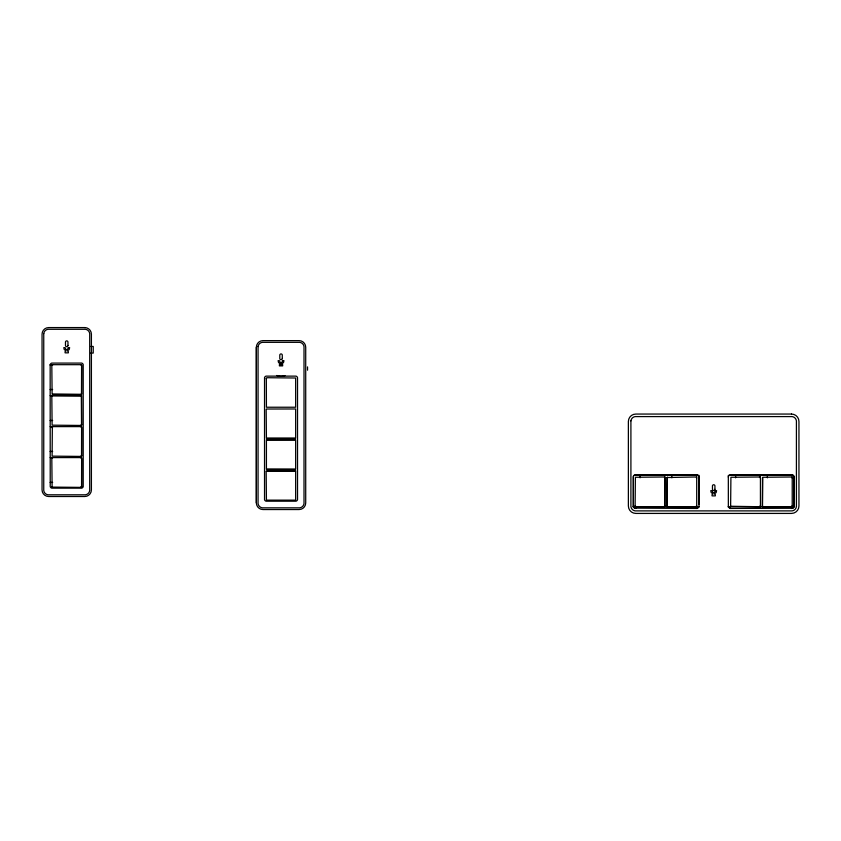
<?xml version="1.0" encoding="UTF-8"?>
<svg xmlns="http://www.w3.org/2000/svg" width="841" height="841" viewBox="0 0 841 841"><rect width="100%" height="100%" fill="white"/><g stroke="black" fill="none" stroke-linecap="round" stroke-linejoin="round"><path stroke-width="1.26" d="M256.358 502.918L256.358 347.249A6.623 6.623 0 0 1 262.981 340.626L299.091 340.626A6.623 6.623 0 0 1 305.714 347.249L305.714 502.918A6.623 6.623 0 0 1 299.091 509.541L262.981 509.541A6.623 6.623 0 0 1 256.358 502.918L256.358 347.249M698.997 504.306L698.997 475.333M730.009 508.448L792.453 508.258L793.978 506.45L793.978 476.679M50.166 365.12L50.229 364.616A2.155 2.155 0 0 1 51.764 363.091L81.693 363.091A2.155 2.155 0 0 1 83.217 364.616L83.217 486.624A2.155 2.155 0 0 1 81.693 488.158L51.764 488.158A2.155 2.155 0 0 1 50.229 486.624L50.166 364.679L81.63 364.679L81.63 394.492L52.11 394.198L51.816 365.667L52.815 364.679M51.89 427.617L52.815 426.618M52.815 457.588L51.816 458.576L52.11 487.107L81.63 487.391L81.63 457.588L50.166 457.588M81.535 424.705L81.335 395.932L52.562 395.68L51.816 396.637L52.11 425.168L81.63 425.451L81.63 395.648L50.166 395.648M81.63 424.463L80.641 425.451M81.535 455.675L81.598 427.354L80.641 426.618M81.63 455.433L80.641 456.421M80.641 457.588L81.63 458.576L81.566 486.392L80.641 487.391M81.63 486.403L81.293 487.055M266.198 378.713L267.123 377.714L295.654 378.008L295.654 407.233L266.418 407.233L266.324 378.25M266.166 409.42L266.418 438.203L295.654 438.203L295.654 408.978L266.471 409.02M266.166 471.359L266.418 500.143L295.654 500.143L295.654 470.918L266.324 471.16M666.997 477.741L666.966 505.798M664.905 505.798L663.917 506.797M696.705 505.798L695.717 506.797M762.419 506.797L762.703 477.278L791.234 476.984L792.222 477.982M760.432 505.798L759.434 506.797M792.222 505.798L791.234 506.797M52.573 394.387L80.894 394.45L81.535 393.735M81.493 393.987L81.598 365.415L80.641 364.679M664.716 506.261L664.842 477.982M295.654 469.173L295.654 439.948L266.418 439.948L266.418 469.173L295.412 469.278M667.092 477.52L695.717 476.984L696.705 477.982M760.232 506.261L759.675 506.702M52.352 426.808L52.11 456.137L81.63 456.421L81.63 426.618L50.166 426.618M667.397 477.12L666.892 506.797M760.432 477.982L759.434 476.984L730.913 477.278L730.619 506.797M266.881 439.759L294.939 439.727M295.191 469.362L267.133 469.394M664.905 477.982L663.917 476.984L635.386 477.278L635.102 506.797M664.159 506.702L636.101 506.734L635.102 505.798M791.465 506.702L763.407 506.734M90.744 346.45L93.225 346.45L93.225 353.073L90.744 353.073M50.166 389.52L52.647 389.52M50.166 420.489L52.647 420.489M267.133 438.434L294.939 438.434M50.166 451.459L52.647 451.459M267.133 470.687L295.601 470.96M634.082 475.333L698.009 475.333M729.315 475.333L793.242 475.333M50.166 482.429L52.647 482.429M667.891 506.734L695.707 506.734M759.434 506.734L730.808 506.261M632.779 506.797L699.313 506.797M728.012 506.797L794.545 506.797M633.347 476.08L633.347 505.967L634.587 508.122L697.315 508.448M759.434 477.057L760.085 477.331M762.482 477.982L762.451 506.061L763.407 506.797M667.891 506.797L666.892 505.798M52.352 487.202L51.921 486.634M793.978 476.08L793.978 505.967A2.481 2.481 0 0 1 791.539 508.448M792.222 475.333L792.222 506.797M767.381 475.333L767.381 477.814M760.432 475.333L760.432 506.797M735.591 475.333L735.591 477.814M728.327 475.333L728.348 505.967A2.481 2.481 0 0 0 730.829 508.448M696.705 475.333L696.705 506.797M671.864 475.333L671.864 477.814M664.905 475.333L664.905 506.797M640.064 475.333L640.064 477.814M307.533 366.886L307.533 370.198M284.973 375.612A12.005 12.005 0 0 1 276.763 375.485M793.978 505.967A2.481 2.481 0 0 1 791.497 508.448M635.828 508.448A2.481 2.481 0 0 1 633.347 505.967L633.347 477.162A2.481 2.481 0 0 1 635.828 474.671L696.537 474.681A2.481 2.481 0 0 1 699.018 477.162L699.018 505.967A2.481 2.481 0 0 1 696.537 508.448M794.02 477.162A2.481 2.481 0 0 0 791.539 474.681L730.829 474.671A2.481 2.481 0 0 0 728.348 477.162M43.753 333.562L43.753 490.524A4.962 4.962 0 0 0 48.032 494.802L85.425 494.802A4.962 4.962 0 0 0 89.703 490.524L89.703 333.562A4.962 4.962 0 0 0 85.425 329.283L48.032 329.283A4.962 4.962 0 0 0 43.753 333.562M258.061 346.597L258.061 503.57A4.962 4.962 0 0 0 262.339 507.838L299.732 507.838A4.962 4.962 0 0 0 304.011 503.57L304.011 346.597A4.962 4.962 0 0 0 299.732 342.329L262.339 342.329A4.962 4.962 0 0 0 258.061 346.597M630.908 420.857L630.908 506.618A4.962 4.962 0 0 0 635.176 510.886L792.148 510.886A4.962 4.962 0 0 0 796.416 506.618L796.416 420.857A4.962 4.962 0 0 0 792.148 416.589L635.176 416.589A4.962 4.962 0 0 0 630.908 420.857M280.064 364.058C281.483 367.78 282.86 361.22 280.064 364.058M68.342 347.638L67.501 349.446A1.535 1.535 0 0 1 65.934 349.446L65.093 347.638L63.8 347.638L64.231 349.52L66.071 350.907L65.093 351.517L65.093 352.842L68.342 352.842L68.342 351.517L67.364 350.907L69.204 349.52L69.635 347.638L68.342 347.638M282.66 360.673L281.819 362.492A1.535 1.535 0 0 1 280.242 362.492L279.401 360.673L278.108 360.673L278.55 362.566L280.389 363.953L279.401 364.563L279.401 365.888L282.66 365.888L282.66 364.563L281.672 363.953L283.512 362.566L283.943 360.673L282.66 360.673M715.313 490.671L714.472 492.479A1.535 1.535 0 0 1 712.895 492.49L712.054 490.671L710.761 490.671L711.202 492.553L713.042 493.951L712.054 494.55L712.054 495.875L715.313 495.875L715.313 494.55L714.324 493.951L716.164 492.553L716.606 490.671L715.313 490.671M264.537 377.651L264.537 499.67A2.155 2.155 0 0 0 266.071 501.194L296 501.194A2.155 2.155 0 0 0 297.525 499.67L297.525 377.651A2.155 2.155 0 0 0 296 376.127L266.071 376.127A2.155 2.155 0 0 0 264.537 377.651M84.773 327.58L48.673 327.58A6.623 6.623 0 0 0 42.05 334.203L42.05 489.882A6.623 6.623 0 0 0 48.673 496.505L84.773 496.505A6.623 6.623 0 0 0 91.406 489.872L91.406 334.203A6.623 6.623 0 0 0 84.773 327.58M791.497 414.056L635.828 414.056A7.453 7.453 0 0 0 628.374 421.509L628.374 505.967A7.453 7.453 0 0 0 635.828 513.42L791.497 513.42A7.453 7.453 0 0 0 798.95 505.967L798.95 421.509A7.453 7.453 0 0 0 791.497 414.056M714.934 489.294L714.934 485.982A1.24 1.24 0 0 0 713.694 484.742A1.24 1.24 0 0 0 712.453 485.982L712.453 489.294A1.24 1.24 0 0 0 713.694 490.534A1.24 1.24 0 0 0 714.934 489.294M282.282 358.476L282.282 355.165A1.24 1.24 0 0 0 281.031 353.924A1.24 1.24 0 0 0 279.79 355.165L279.79 358.476A1.24 1.24 0 0 0 281.031 359.717A1.24 1.24 0 0 0 282.282 358.476M67.963 345.43L67.963 342.119A1.24 1.24 0 0 0 66.723 340.878A1.24 1.24 0 0 0 65.482 342.119L65.482 345.43A1.24 1.24 0 0 0 66.723 346.681A1.24 1.24 0 0 0 67.963 345.43"/></g></svg>
